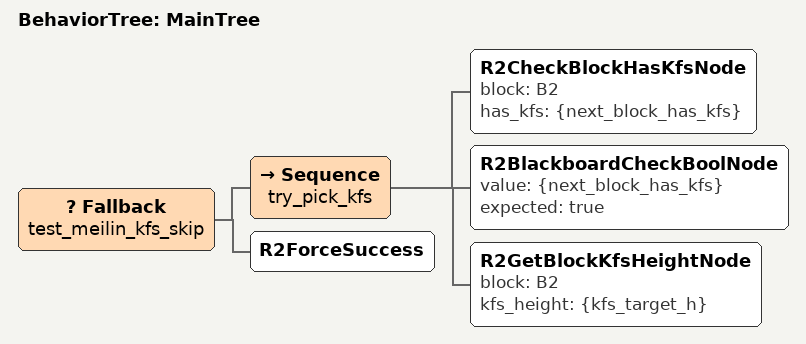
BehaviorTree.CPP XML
<root BTCPP_format="4" main_tree_to_execute="MainTree">
  <BehaviorTree ID="MainTree">

    <Fallback name="test_meilin_kfs_skip">

      <Sequence name="try_pick_kfs">

        <R2CheckBlockHasKfsNode
          block="B2"
          has_kfs="{next_block_has_kfs}" />

        <R2BlackboardCheckBoolNode
          value="{next_block_has_kfs}"
          expected="true" />

        <R2GetBlockKfsHeightNode
          block="B2"
          kfs_height="{kfs_target_h}" />
      </Sequence>

      <R2ForceSuccess />

    </Fallback>

  </BehaviorTree>
</root>
